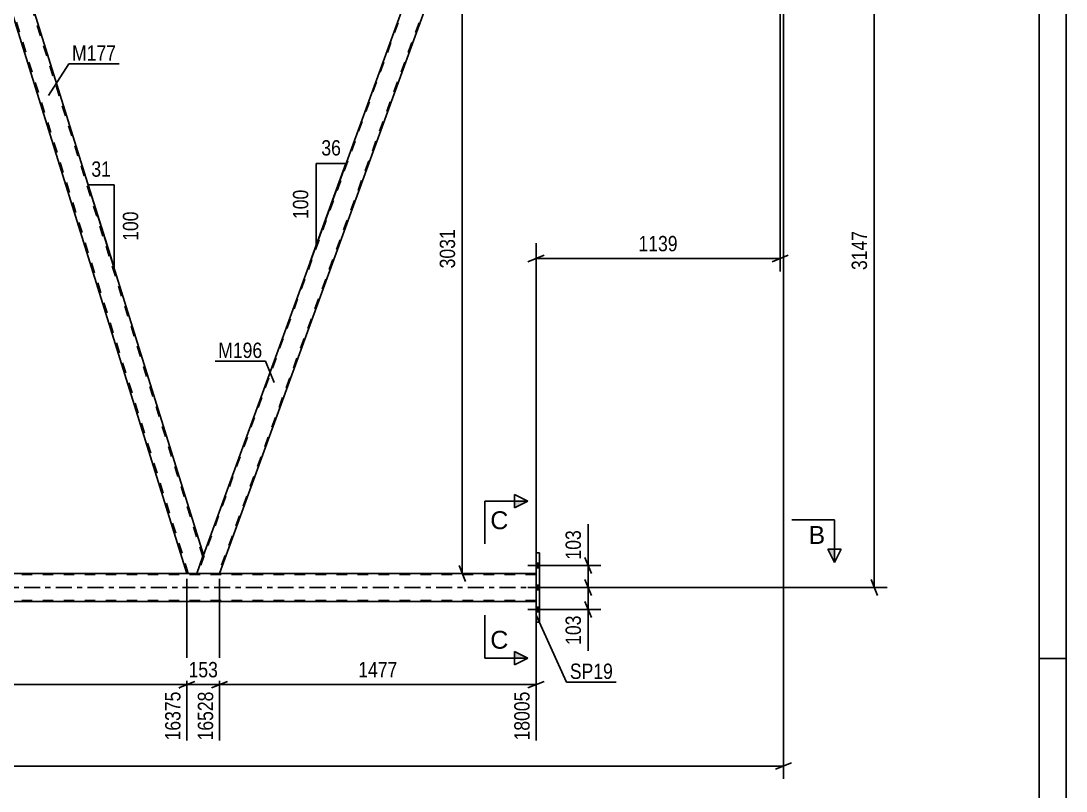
# Model space of a CAD drawing. Header units: millimetres. Extents: x -89 to 752, y -437 to 157.
# Drawn here: x 556.9 to 752.1, y -163.9 to -20.1 of the extents above; entities that cross this region are included whole.
import ezdxf

# ---------------------------------------------------------------- set-up
doc = ezdxf.new("R2010")
doc.units = ezdxf.units.MM
doc.linetypes.add('DXK_LINE_DOT2', pattern=[3.9198, 1.9599, -1.9599])
doc.linetypes.add('DXK_LINE_DOT3', pattern=[5.9187, 2.979, -0.9799, 0.9799, -0.9799])
doc.styles.add('Arial', font='ARIAL.TTF', dxfattribs={"height": 0.2})
doc.styles.add('Arial Narrow', font='ARIALN.TTF', dxfattribs={"height": 0.2})

# ---------------------------------------------------------------- blocks, each defined once
blk = doc.blocks.new('Unknown-318886155-1135')
at = {"color": 5, "linetype": 'Continuous'}
for p, q in [((752.1, -437.12), (752.1, 156.88)), ((747.1, -432.12), (747.1, 151.88)), ((752.1, -139.12), (747.1, -139.12))]:
    blk.add_line(p, q, dxfattribs=at)
blk = doc.blocks.new('Part-318886155-3394 - 2857')
at = {"color": 7, "linetype": 'DXK_LINE_DOT2'}
for p, q in [((634.07, -2), (589.95, -123.22)), ((637.98, -2), (593.86, -123.22)), ((591.02, -119.8), (589.78, -123.22)), ((589.78, -123.22), (594.03, -123.22))]:
    blk.add_line(p, q, dxfattribs=at)
at = {"color": 2, "linetype": 'Continuous'}
for p, q in [((633.9, -2), (591.02, -119.8)), ((594.03, -123.22), (638.15, -2)), ((638.15, -2), (633.9, -2))]:
    blk.add_line(p, q, dxfattribs=at)
blk = doc.blocks.new('Part-318886155-3399 - 2857')
at = {"color": 2, "linetype": 'Continuous'}
for p, q in [((553.02, -2), (551.49, -6.2)), ((554.34, -2), (553.02, -2)), ((591.04, -119.75), (554.34, -2)), ((587.93, -123.22), (551.47, -6.25)), ((589.78, -123.22), (590.87, -120.21)), ((591.02, -119.81), (590.87, -120.21)), ((591.02, -119.8), (591.02, -119.81))]:
    blk.add_line(p, q, dxfattribs=at)
at = {"color": 7, "linetype": 'DXK_LINE_DOT2'}
for p, q in [((590.91, -120.12), (554.09, -2)), ((551.49, -6.2), (551.47, -6.25)), ((588.18, -123.22), (551.61, -5.88)), ((590.87, -120.21), (590.96, -119.97)), ((591.04, -119.75), (591.02, -119.8)), ((589.78, -123.22), (587.93, -123.22))]:
    blk.add_line(p, q, dxfattribs=at)
blk = doc.blocks.new('Part-318886155-3419 - 2857')
at = {"color": 7, "linetype": 'DXK_LINE_DOT2'}
for p, q in [((653.12, -123.46), (-28.42, -123.46)), ((653.12, -123.22), (653.12, -128.5)), ((653.12, -128.26), (-28.42, -128.26))]:
    blk.add_line(p, q, dxfattribs=at)
at = {"color": 2, "linetype": 'Continuous'}
for p, q in [((653.12, -123.22), (513.36, -123.22)), ((653.12, -128.5), (513.36, -128.5))]:
    blk.add_line(p, q, dxfattribs=at)
at = {"color": 7, "linetype": 'DXK_LINE_DOT3'}
blk.add_line((-28.42, -125.86), (653.12, -125.86), dxfattribs=at)
blk = doc.blocks.new('Bolt-318886155-3426 - 2857')
at = {"linetype": 'Continuous'}
for points in [[(653.12, -121.32), (653.12, -122.2), (653.76, -122.2), (653.76, -121.32)], [(653.12, -121.32), (653.12, -122.2), (653.76, -122.2), (653.76, -121.32)], [(653.12, -121.32), (653.12, -122.2), (653.76, -122.2), (653.76, -121.32)], [(653.12, -125.42), (653.12, -126.3), (653.76, -126.3), (653.76, -125.42)], [(653.12, -125.42), (653.12, -126.3), (653.76, -126.3), (653.76, -125.42)], [(653.12, -129.52), (653.12, -130.4), (653.76, -130.4), (653.76, -129.52)], [(653.12, -129.52), (653.12, -130.4), (653.76, -130.4), (653.76, -129.52)], [(653.12, -129.52), (653.12, -130.4), (653.76, -130.4), (653.76, -129.52)]]:
    blk.add_hatch(color=1, dxfattribs=at).paths.add_polyline_path(points)
at = {"color": 1, "linetype": 'Continuous'}
for p, q in [((654.92, -121.76), (651.6, -121.76)), ((654.92, -121.76), (651.6, -121.76)), ((654.92, -121.76), (651.6, -121.76)), ((653.76, -121.32), (653.12, -121.32)), ((653.76, -121.32), (653.12, -121.32)), ((653.76, -121.32), (653.12, -121.32)), ((653.76, -122.2), (653.12, -122.2)), ((653.76, -122.2), (653.12, -122.2)), ((653.76, -122.2), (653.12, -122.2)), ((654.92, -125.86), (651.6, -125.86)), ((654.92, -125.86), (651.6, -125.86)), ((653.76, -125.42), (653.12, -125.42)), ((653.76, -125.42), (653.12, -125.42)), ((653.76, -126.3), (653.12, -126.3)), ((653.76, -126.3), (653.12, -126.3)), ((654.92, -129.96), (651.6, -129.96)), ((654.92, -129.96), (651.6, -129.96)), ((654.92, -129.96), (651.6, -129.96)), ((653.76, -129.52), (653.12, -129.52)), ((653.76, -129.52), (653.12, -129.52)), ((653.76, -129.52), (653.12, -129.52)), ((653.76, -130.4), (653.12, -130.4)), ((653.76, -130.4), (653.12, -130.4)), ((653.76, -130.4), (653.12, -130.4))]:
    blk.add_line(p, q, dxfattribs=at)
blk = doc.blocks.new('Part-318886155-3546 - 2857')
at = {"color": 2, "linetype": 'Continuous'}
for p, q in [((653.12, -132.36), (653.12, -119.36)), ((653.12, -119.36), (653.76, -119.36)), ((653.76, -119.36), (653.76, -132.36)), ((653.76, -132.36), (653.12, -132.36))]:
    blk.add_line(p, q, dxfattribs=at)
blk = doc.blocks.new('StraightDimension-318886155-4951 - 2857')
at = {"color": 7, "linetype": 'Continuous'}
for p, q in [((594.03, -124.22), (594.03, -154.42)), ((653.12, -129.5), (653.12, -154.42)), ((595.53, -143.38), (592.53, -144.58)), ((594.03, -143.98), (653.12, -143.98)), ((651.62, -144.58), (654.62, -143.38))]:
    blk.add_line(p, q, dxfattribs=at)
at = {"color": 0}
blk.add_wipeout([(627.83, -143.23), (627.83, -139.03), (619.32, -139.03), (619.32, -143.23)], dxfattribs=at)
at = {"color": 0, "linetype": 'Continuous'}
blk.add_wipeout([(652.52, -144.68), (648.32, -144.68), (648.32, -155.02), (652.52, -155.02)], dxfattribs=at)
at = {"color": 3, "style": 'Arial Narrow'}
blk.add_text('1477', height=2.863, dxfattribs=at).set_placement((619.92, -142.63))
at = {"color": 3, "linetype": 'Continuous', "style": 'Arial Narrow'}
blk.add_text('18005', height=2.863, rotation=90.0002, dxfattribs=at).set_placement((651.92, -154.42))
blk = doc.blocks.new('StraightDimension-318886155-4579 - 2857')
at = {"color": 7, "linetype": 'Continuous'}
for p, q in [((662.25, -124.36), (663.45, -127.36)), ((654.76, -125.86), (665.25, -125.86)), ((662.85, -129.96), (662.85, -125.86)), ((663.45, -131.46), (662.25, -128.46)), ((654.76, -129.96), (665.25, -129.96))]:
    blk.add_line(p, q, dxfattribs=at)
at = {"color": 0}
blk.add_wipeout([(662.1, -130.49), (657.9, -130.49), (657.9, -137.17), (662.1, -137.17)], dxfattribs=at)
at = {"color": 7, "linetype": 'Continuous'}
blk.add_line((662.85, -129.96), (662.85, -137.69), dxfattribs=at)
blk.add_line((662.85, -129.96), (662.85, -137.69), dxfattribs=at)
at = {"color": 3, "style": 'Arial Narrow'}
blk.add_text('103', height=2.863, rotation=90.0002, dxfattribs=at).set_placement((661.5, -136.57))
blk = doc.blocks.new('StraightDimension-318886155-4637 - 2857')
at = {"color": 7, "linetype": 'Continuous'}
for p, q in [((700.33, 0), (718.67, 0)), ((716.87, -1.5), (715.67, 1.5)), ((716.27, -125.86), (716.27, 0)), ((715.67, -124.36), (716.87, -127.36)), ((654.76, -125.86), (718.67, -125.86))]:
    blk.add_line(p, q, dxfattribs=at)
at = {"color": 0}
blk.add_wipeout([(715.52, -58.67), (711.32, -58.67), (711.32, -67.19), (715.52, -67.19)], dxfattribs=at)
at = {"color": 3, "style": 'Arial Narrow'}
blk.add_text('3147', height=2.863, rotation=90.0002, dxfattribs=at).set_placement((714.92, -66.59))
blk = doc.blocks.new('AngleDimension-318886155-3601 - 2857')
at = {"color": 7, "linetype": 'Continuous'}
for p, q in [((612.09, -46.7), (617.63, -46.7)), ((612.09, -61.92), (617.63, -46.7)), ((612.09, -61.92), (612.09, -46.7)), ((610.96, -65.02), (612.09, -61.92))]:
    blk.add_line(p, q, dxfattribs=at)
at = {"color": 0}
for points in [[(617.29, -45.8), (617.29, -41.6), (612.43, -41.6), (612.43, -45.8)], [(611.19, -50.97), (606.99, -50.97), (606.99, -57.66), (611.19, -57.66)]]:
    blk.add_wipeout(points, dxfattribs=at)
at = {"color": 3, "style": 'Arial Narrow'}
blk.add_text('36', height=2.863, dxfattribs=at).set_placement((613.03, -45.2))
blk.add_text('100', height=2.863, rotation=90.0002, dxfattribs=at).set_placement((610.59, -57.06))
blk = doc.blocks.new('StraightDimension-318886155-4571 - 2857')
at = {"color": 7, "linetype": 'Continuous'}
for p, q in [((662.25, -120.26), (663.45, -123.26)), ((654.76, -121.76), (665.25, -121.76)), ((662.85, -125.86), (662.85, -121.76)), ((663.45, -127.36), (662.25, -124.36)), ((654.76, -125.86), (665.25, -125.86))]:
    blk.add_line(p, q, dxfattribs=at)
at = {"color": 0}
blk.add_wipeout([(662.1, -114.55), (657.9, -114.55), (657.9, -121.24), (662.1, -121.24)], dxfattribs=at)
at = {"color": 7, "linetype": 'Continuous'}
blk.add_line((662.85, -121.76), (662.85, -114.03), dxfattribs=at)
blk.add_line((662.85, -121.76), (662.85, -114.03), dxfattribs=at)
at = {"color": 3, "style": 'Arial Narrow'}
blk.add_text('103', height=2.863, rotation=90.0002, dxfattribs=at).set_placement((661.5, -120.64))
blk = doc.blocks.new('StraightDimension-318886155-4626 - 2857')
at = {"color": 7, "linetype": 'Continuous'}
for p, q in [((698.69, -3), (698.69, -66.83)), ((653.12, -122.22), (653.12, -61.58)), ((654.62, -63.83), (651.62, -65.03)), ((697.19, -65.03), (700.19, -63.83)), ((653.12, -64.43), (698.69, -64.43))]:
    blk.add_line(p, q, dxfattribs=at)
at = {"color": 0}
blk.add_wipeout([(680.16, -63.68), (680.16, -59.48), (671.65, -59.48), (671.65, -63.68)], dxfattribs=at)
at = {"color": 3, "style": 'Arial Narrow'}
blk.add_text('1139', height=2.863, dxfattribs=at).set_placement((672.25, -63.08))
blk = doc.blocks.new('StraightDimension-318886155-4647 - 2857')
at = {"color": 7, "linetype": 'Continuous'}
for p, q in [((639.95, -3.5), (638.75, -0.5)), ((644.52, -2), (636.5, -2)), ((639.35, -123.22), (639.35, -2)), ((638.75, -121.72), (639.95, -124.72)), ((618.26, -123.22), (641.75, -123.22))]:
    blk.add_line(p, q, dxfattribs=at)
at = {"color": 0}
blk.add_wipeout([(638.6, -58.35), (634.4, -58.35), (634.4, -66.87), (638.6, -66.87)], dxfattribs=at)
at = {"color": 3, "style": 'Arial Narrow'}
blk.add_text('3031', height=2.863, rotation=90.0002, dxfattribs=at).set_placement((638, -66.27))
blk = doc.blocks.new('StraightDimension-318886155-4913 - 2857')
at = {"color": 7, "linetype": 'Continuous'}
for p, q in [((508.9, -124.22), (508.9, -154.42)), ((587.93, -124.22), (587.93, -154.42)), ((510.4, -143.38), (507.4, -144.58)), ((508.9, -143.98), (587.93, -143.98)), ((586.43, -144.58), (589.43, -143.38))]:
    blk.add_line(p, q, dxfattribs=at)
at = {"color": 0}
blk.add_wipeout([(552.67, -143.23), (552.67, -139.03), (544.16, -139.03), (544.16, -143.23)], dxfattribs=at)
at = {"color": 0, "linetype": 'Continuous'}
blk.add_wipeout([(587.33, -144.68), (583.13, -144.68), (583.13, -155.02), (587.33, -155.02)], dxfattribs=at)
at = {"color": 3, "style": 'Arial Narrow'}
blk.add_text('1976', height=2.863, dxfattribs=at).set_placement((544.76, -142.63))
at = {"color": 3, "linetype": 'Continuous', "style": 'Arial Narrow'}
blk.add_text('16375', height=2.863, rotation=90.0002, dxfattribs=at).set_placement((586.73, -154.42))
blk = doc.blocks.new('StraightDimension-318886155-4932 - 2857')
at = {"color": 7, "linetype": 'Continuous'}
for p, q in [((587.93, -124.22), (587.93, -154.42)), ((594.03, -124.22), (594.03, -154.42)), ((586.43, -144.58), (589.43, -143.38)), ((587.93, -143.98), (594.03, -143.98)), ((595.53, -143.38), (592.53, -144.58))]:
    blk.add_line(p, q, dxfattribs=at)
at = {"color": 0}
blk.add_wipeout([(594.33, -143.23), (594.33, -139.03), (587.64, -139.03), (587.64, -143.23)], dxfattribs=at)
at = {"color": 0, "linetype": 'Continuous'}
blk.add_wipeout([(593.43, -144.68), (589.23, -144.68), (589.23, -155.02), (593.43, -155.02)], dxfattribs=at)
at = {"color": 3, "style": 'Arial Narrow'}
blk.add_text('153', height=2.863, dxfattribs=at).set_placement((588.24, -142.63))
at = {"color": 3, "linetype": 'Continuous', "style": 'Arial Narrow'}
blk.add_text('16528', height=2.863, rotation=90.0002, dxfattribs=at).set_placement((592.83, -154.42))
blk = doc.blocks.new('StraightDimension-318886155-4964 - 2857')
at = {"color": 7, "linetype": 'Continuous'}
for p, q in [((699.33, -7.5), (699.33, -161.6)), ((-39.28, -159.2), (699.33, -159.2)), ((697.83, -159.8), (700.83, -158.6))]:
    blk.add_line(p, q, dxfattribs=at)
blk = doc.blocks.new('AngleDimension-318886155-4975 - 2857')
at = {"color": 7, "linetype": 'Continuous'}
for p, q in [((573.02, -61.94), (569.5, -50.66)), ((574.33, -50.66), (569.5, -50.66)), ((574.33, -66.12), (569.5, -50.66)), ((574.33, -66.12), (574.33, -50.66))]:
    blk.add_line(p, q, dxfattribs=at)
at = {"color": 0}
for points in [[(574.34, -49.76), (574.34, -45.56), (569.49, -45.56), (569.49, -49.76)], [(579.43, -55.05), (575.23, -55.05), (575.23, -61.73), (579.43, -61.73)]]:
    blk.add_wipeout(points, dxfattribs=at)
at = {"color": 3, "style": 'Arial Narrow'}
blk.add_text('31', height=2.863, dxfattribs=at).set_placement((570.09, -49.16))
blk.add_text('100', height=2.863, rotation=90.0002, dxfattribs=at).set_placement((578.83, -61.13))
blk = doc.blocks.new('SectionMark-318886155-5018 - 2857')
at = {"linetype": 'Continuous'}
for points in [[(649.08, -110.97), (649.08, -109.72), (651.58, -109.72)], [(649.08, -139.04), (649.08, -137.79), (651.58, -139.04)]]:
    blk.add_hatch(color=6, dxfattribs=at).paths.add_polyline_path(points)
at = {"color": 6, "linetype": 'Continuous'}
for p, q in [((649.08, -110.97), (649.08, -108.47)), ((649.08, -108.47), (651.58, -109.72)), ((643.58, -109.72), (643.58, -117.72)), ((643.58, -109.72), (651.58, -109.72)), ((651.58, -109.72), (649.08, -110.97)), ((643.58, -139.04), (643.58, -131.04)), ((651.58, -139.04), (649.08, -137.79)), ((649.08, -137.79), (649.08, -140.29)), ((643.58, -139.04), (651.58, -139.04)), ((651.58, -139.04), (649.08, -140.29))]:
    blk.add_line(p, q, dxfattribs=at)
at = {"color": 0, "linetype": 'Continuous'}
for points in [[(647.95, -114.97), (647.95, -111.47), (644.58, -111.47), (644.58, -114.97)], [(647.95, -137.29), (647.95, -133.79), (644.58, -133.79), (644.58, -137.29)]]:
    blk.add_wipeout(points, dxfattribs=at)
at = {"color": 3, "linetype": 'Continuous', "style": 'Arial'}
for p in [(644.58, -114.97), (644.58, -137.29)]:
    blk.add_text('C', height=3.34, dxfattribs=at).set_placement(p)
blk = doc.blocks.new('Mark-318886155-3390 - 2857')
at = {"color": 0}
blk.add_wipeout([(602, -83), (602, -80), (593.78, -80), (593.78, -83)], dxfattribs=at)
blk.add_wipeout([(602, -83), (602, -80), (593.78, -80), (593.78, -83)], dxfattribs=at)
at = {"color": 30, "linetype": 'Continuous'}
for p in [(593.18, -83.6), (604.22, -87.58)]:
    blk.add_line(p, (602.6, -83.6), dxfattribs=at)
at = {"color": 3, "style": 'Arial Narrow'}
blk.add_text('M196', height=2.863, dxfattribs=at).set_placement((593.78, -83))
blk = doc.blocks.new('Mark-318886155-3395 - 2857')
at = {"color": 0}
blk.add_wipeout([(574.7, -27.48), (574.7, -24.48), (566.48, -24.48), (566.48, -27.48)], dxfattribs=at)
blk.add_wipeout([(574.7, -27.48), (574.7, -24.48), (566.48, -24.48), (566.48, -27.48)], dxfattribs=at)
at = {"color": 30, "linetype": 'Continuous'}
for p, q in [((562.09, -33.99), (565.88, -28.08)), ((565.88, -28.08), (575.3, -28.08))]:
    blk.add_line(p, q, dxfattribs=at)
at = {"color": 3, "style": 'Arial Narrow'}
blk.add_text('M177', height=2.863, dxfattribs=at).set_placement((566.48, -27.48))
blk = doc.blocks.new('Mark-318886155-3542 - 2857')
at = {"color": 0}
blk.add_wipeout([(667.48, -142.93), (667.48, -139.93), (659.44, -139.93), (659.44, -142.93)], dxfattribs=at)
blk.add_wipeout([(667.48, -142.93), (667.48, -139.93), (659.44, -139.93), (659.44, -142.93)], dxfattribs=at)
at = {"color": 30, "linetype": 'Continuous'}
for p, q in [((653.15, -131.02), (658.84, -143.53)), ((658.84, -143.53), (668.08, -143.53))]:
    blk.add_line(p, q, dxfattribs=at)
at = {"color": 3, "style": 'Arial Narrow'}
blk.add_text('SP19', height=2.863, dxfattribs=at).set_placement((659.44, -142.93))
blk = doc.blocks.new('SectionMark-318886155-5014 - 2857')
at = {"linetype": 'Continuous'}
blk.add_hatch(color=6, dxfattribs=at).paths.add_polyline_path([(707.61, -118.72), (708.86, -118.72), (708.86, -121.22)])
at = {"color": 6, "linetype": 'Continuous'}
for p, q in [((708.86, -113.22), (700.86, -113.22)), ((708.86, -113.22), (708.86, -121.22)), ((707.61, -118.72), (710.11, -118.72)), ((708.86, -121.22), (707.61, -118.72)), ((710.11, -118.72), (708.86, -121.22))]:
    blk.add_line(p, q, dxfattribs=at)
at = {"color": 0, "linetype": 'Continuous'}
blk.add_wipeout([(707.11, -117.72), (707.11, -114.22), (704, -114.22), (704, -117.72)], dxfattribs=at)
at = {"color": 3, "linetype": 'Continuous', "style": 'Arial'}
blk.add_text('B', height=3.34, dxfattribs=at).set_placement((704, -117.72))

msp = doc.modelspace()

# ---------------------------------------------------------------- block references
for name in ['Unknown-318886155-1135', 'Part-318886155-3399 - 2857', 'Part-318886155-3394 - 2857', 'Part-318886155-3546 - 2857', 'Bolt-318886155-3426 - 2857', 'Part-318886155-3419 - 2857']:
    msp.add_blockref(name, (0, 0))

# ---------------------------------------------------------------- next in the draw order: block references
for name in ['AngleDimension-318886155-3601 - 2857', 'StraightDimension-318886155-4913 - 2857', 'StraightDimension-318886155-4951 - 2857']:
    msp.add_blockref(name, (0, 0))

# ---------------------------------------------------------------- next in the draw order: block references
for name in ['StraightDimension-318886155-4647 - 2857', 'StraightDimension-318886155-4932 - 2857', 'StraightDimension-318886155-4579 - 2857']:
    msp.add_blockref(name, (0, 0))

# ---------------------------------------------------------------- next in the draw order: block references
msp.add_blockref('StraightDimension-318886155-4637 - 2857', (0, 0))

# ---------------------------------------------------------------- next in the draw order: block references
msp.add_blockref('StraightDimension-318886155-4571 - 2857', (0, 0))

# ---------------------------------------------------------------- next in the draw order: block references
msp.add_blockref('StraightDimension-318886155-4626 - 2857', (0, 0))

# ---------------------------------------------------------------- next in the draw order: block references
msp.add_blockref('StraightDimension-318886155-4964 - 2857', (0, 0))

# ---------------------------------------------------------------- next in the draw order: block references
for name in ['Mark-318886155-3395 - 2857', 'AngleDimension-318886155-4975 - 2857', 'Mark-318886155-3390 - 2857', 'SectionMark-318886155-5018 - 2857', 'Mark-318886155-3542 - 2857']:
    msp.add_blockref(name, (0, 0))

# ---------------------------------------------------------------- next in the draw order: block references
msp.add_blockref('SectionMark-318886155-5014 - 2857', (0, 0))

doc.saveas('drawing.dxf')
